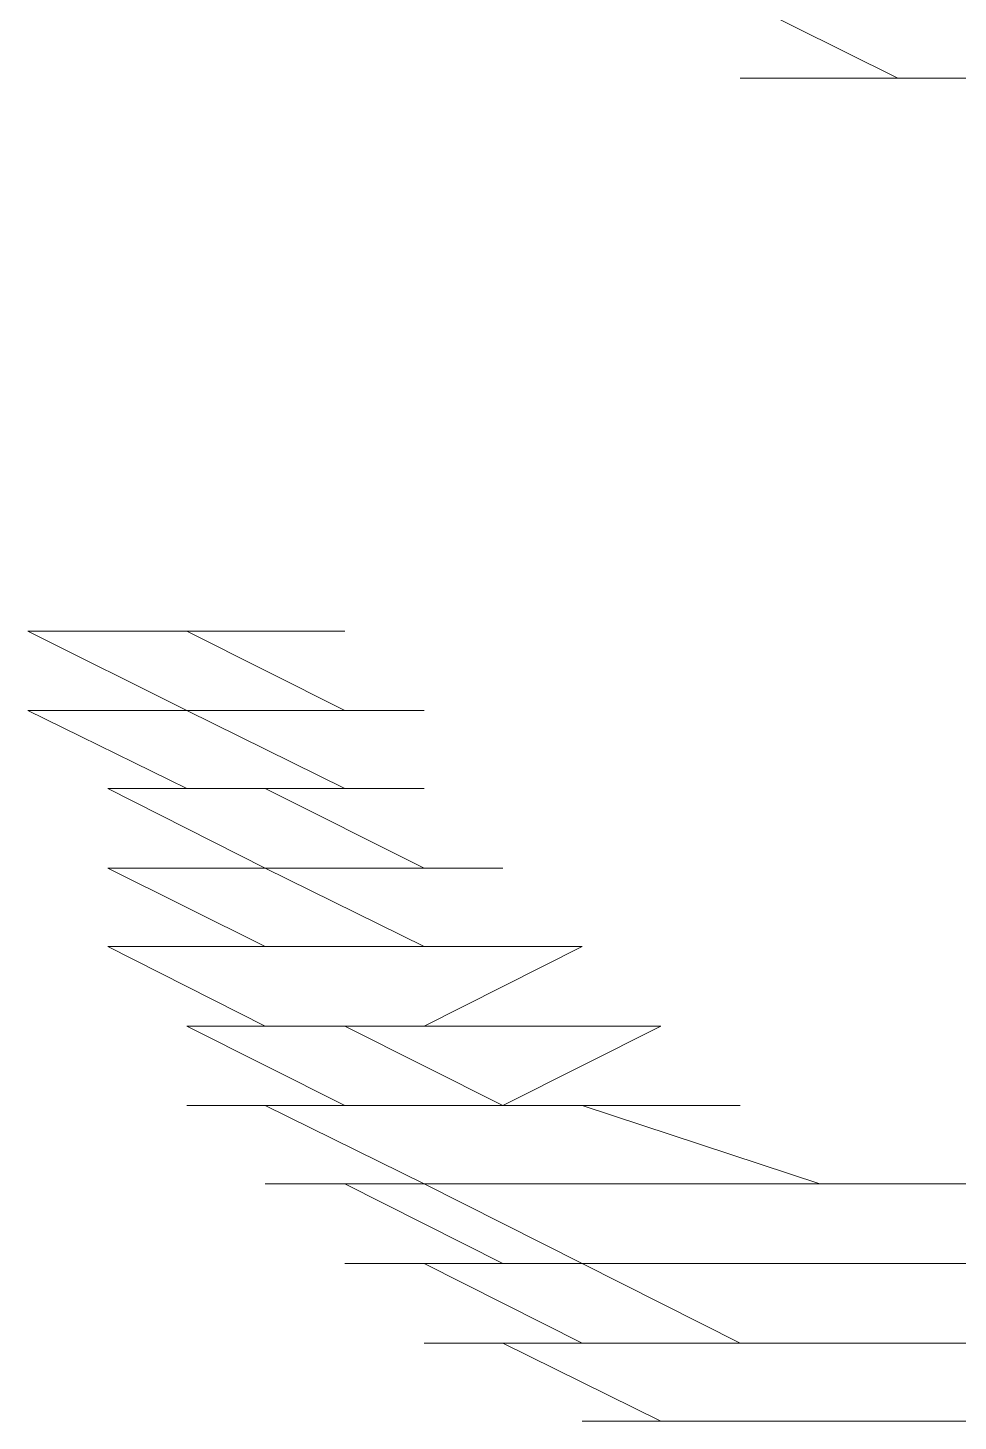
# Model space of a CAD drawing. Header units: millimetres. Extents: x 0 to 17945, y -132 to 1785.
# Drawn here: x 9940.221 to 9941.782, y 127.197 to 129.536 of the extents above; entities that cross this region are included whole.
import ezdxf

# ---------------------------------------------------------------- set-up
doc = ezdxf.new("R2010")
doc.units = ezdxf.units.MM

# ---------------------------------------------------------------- blocks, each defined once
blk = doc.blocks.new('TCR_GROWATT_40KTL3_X_FRONT')
at = {"color": 1, "lineweight": 9}
for points in [[(497.2387, 129.5835), (497.5035, 129.4515), (497.7687, 129.4515), (498.0335, 129.4515), (498.3005, 129.4515), (498.5645, 129.4515), (498.8296, 129.4515), (498.5645, 129.5835), (498.3005, 129.5835), (498.0335, 129.5835), (497.7687, 129.5835), (497.5035, 129.5835)], [(497.2387, 129.4515), (497.5035, 129.4515)], [(497.2387, 129.4515), (497.5035, 129.4515)], [(497.2387, 129.4515), (497.5035, 129.4515)], [(497.2387, 129.4515), (497.5035, 129.4515)], [(497.2387, 129.4515), (497.5035, 129.4515)], [(497.2387, 129.4515), (497.5035, 129.4515)], [(497.2387, 129.4515), (497.5035, 129.4515)], [(496.3106, 128.5234), (496.0436, 128.5234), (496.3106, 128.5234), (496.5755, 128.5234)], [(496.0436, 128.5234), (496.3106, 128.3902), (496.5755, 128.3902), (496.3106, 128.5234)], [(496.0436, 128.5234), (496.3106, 128.5234), (496.5755, 128.5234), (496.3106, 128.5234)], [(496.5755, 128.5234), (496.3106, 128.5234), (496.5755, 128.5234)], [(496.3106, 128.5234), (496.5755, 128.5234)], [(496.0436, 128.3902), (496.3106, 128.3902), (496.5755, 128.3902), (496.3106, 128.3902)], [(496.0436, 128.3902), (496.3106, 128.3902), (496.5755, 128.3902), (496.3106, 128.3902)], [(496.0436, 128.3902), (496.3106, 128.3902), (496.5755, 128.3902), (496.3106, 128.3902)], [(496.0436, 128.3902), (496.3106, 128.3902), (496.5755, 128.3902), (496.3106, 128.3902)], [(496.0436, 128.3902), (496.3106, 128.3902), (496.5755, 128.3902), (496.3106, 128.3902)], [(496.0436, 128.3902), (496.3106, 128.3902), (496.5755, 128.3902), (496.3106, 128.3902)], [(496.0436, 128.3902), (496.3106, 128.3902), (496.5755, 128.3902), (496.3106, 128.3902)], [(496.0436, 128.3902), (496.3106, 128.3902), (496.5755, 128.3902), (496.3106, 128.3902)], [(496.0436, 128.3902), (496.3106, 128.3902), (496.5755, 128.3902), (496.3106, 128.3902)], [(496.0436, 128.3902), (496.3106, 128.3902), (496.5755, 128.3902), (496.3106, 128.3902)], [(496.0436, 128.3902), (496.3106, 128.2591), (496.5755, 128.2591), (496.3106, 128.3902)], [(496.0436, 128.3902), (496.3106, 128.3902), (496.5755, 128.3902), (496.3106, 128.3902)], [(496.1777, 128.2591), (496.4417, 128.2591), (496.7086, 128.2591), (496.4417, 128.2591)], [(496.1777, 128.2591), (496.4417, 128.2591), (496.7086, 128.2591), (496.4417, 128.2591)], [(496.1777, 128.2591), (496.4417, 128.2591), (496.7086, 128.2591), (496.4417, 128.2591)], [(496.1777, 128.2591), (496.4417, 128.2591), (496.7086, 128.2591), (496.4417, 128.2591)], [(496.1777, 128.2591), (496.4417, 128.2591), (496.7086, 128.2591), (496.4417, 128.2591)], [(496.1777, 128.2591), (496.4417, 128.2591), (496.7086, 128.2591), (496.4417, 128.2591)], [(496.1777, 128.2591), (496.4417, 128.2591), (496.7086, 128.2591), (496.4417, 128.2591)], [(496.1777, 128.2591), (496.4417, 128.2591), (496.7086, 128.2591), (496.4417, 128.2591)], [(496.1777, 128.2591), (496.4417, 128.1253), (496.7086, 128.1253), (496.4417, 128.2591)], [(496.1777, 128.2591), (496.4417, 128.2591), (496.7086, 128.2591), (496.4417, 128.2591)], [(496.1777, 128.1253), (496.4417, 128.1253), (496.7086, 128.1253), (496.4417, 128.1253)], [(496.1777, 128.1253), (496.4417, 128.1253), (496.7086, 128.1253), (496.4417, 128.1253)], [(496.1777, 128.1253), (496.4417, 128.1253), (496.7086, 128.1253), (496.4417, 128.1253)], [(496.1777, 128.1253), (496.4417, 128.1253), (496.7086, 128.1253), (496.4417, 128.1253)], [(496.1777, 128.1253), (496.4417, 128.1253), (496.7086, 128.1253), (496.4417, 128.1253)], [(496.1777, 128.1253), (496.4417, 128.1253), (496.7086, 128.1253), (496.4417, 128.1253)], [(496.1777, 128.1253), (496.4417, 128.1253), (496.7086, 128.1253), (496.4417, 128.1253)], [(496.1777, 128.1253), (496.4417, 128.1253), (496.7086, 128.1253), (496.4417, 128.1253)], [(496.1777, 128.1253), (496.4417, 127.994), (496.7086, 127.994), (496.4417, 128.1253)], [(496.1777, 128.1253), (496.4417, 128.1253), (496.7086, 128.1253), (496.4417, 128.1253)], [(496.1777, 127.994), (496.4417, 127.994), (496.7086, 127.994), (496.4417, 127.994)], [(496.1777, 127.994), (496.4417, 127.994), (496.7086, 127.994), (496.4417, 127.994)], [(496.1777, 127.994), (496.4417, 127.994), (496.7086, 127.994), (496.4417, 127.994)], [(496.1777, 127.994), (496.4417, 127.994), (496.7086, 127.994), (496.4417, 127.994)], [(496.1777, 127.994), (496.4417, 127.994), (496.7086, 127.994), (496.4417, 127.994)], [(496.1777, 127.994), (496.4417, 127.994), (496.7086, 127.994), (496.4417, 127.994)], [(496.1777, 127.994), (496.4417, 127.994), (496.7086, 127.994), (496.4417, 127.994)], [(496.1777, 127.994), (496.4417, 127.994), (496.7086, 127.994), (496.4417, 127.994)], [(496.1777, 127.994), (496.4417, 127.994), (496.7086, 127.994), (496.4417, 127.994)], [(496.1777, 127.994), (496.4417, 127.994), (496.7086, 127.994), (496.4417, 127.994)], [(496.1777, 127.994), (496.4417, 127.994), (496.7086, 127.994), (496.9735, 127.994), (496.7086, 127.994), (496.4417, 127.994)], [(496.1777, 127.994), (496.4417, 127.994), (496.7086, 127.994), (496.9735, 127.994), (496.7086, 127.994), (496.4417, 127.994)], [(496.1777, 127.994), (496.4417, 127.8602), (496.7086, 127.8602), (496.9735, 127.8602), (496.7086, 127.8602), (496.4417, 127.8602)], [(496.1777, 127.994), (496.4417, 127.994), (496.7086, 127.994), (496.9735, 127.994), (496.7086, 127.8602), (496.4417, 127.8602)], [(496.3106, 127.8602), (496.5755, 127.8602), (496.8406, 127.8602), (496.5755, 127.8602)], [(496.3106, 127.8602), (496.5755, 127.8602), (496.8406, 127.8602), (496.5755, 127.8602)], [(496.3106, 127.8602), (496.5755, 127.8602), (496.8406, 127.8602), (496.5755, 127.8602)], [(496.3106, 127.8602), (496.5755, 127.8602), (496.8406, 127.8602), (496.5755, 127.8602)], [(496.3106, 127.8602), (496.5755, 127.8602), (496.8406, 127.8602), (496.5755, 127.8602)], [(496.3106, 127.8602), (496.5755, 127.8602), (496.8406, 127.8602), (496.5755, 127.8602)], [(496.3106, 127.8602), (496.5755, 127.8602), (496.8406, 127.8602), (496.5755, 127.8602)], [(496.3106, 127.8602), (496.5755, 127.8602), (496.8406, 127.8602), (496.5755, 127.8602)], [(496.3106, 127.8602), (496.5755, 127.8602), (496.8406, 127.8602), (496.5755, 127.8602)], [(496.3106, 127.8602), (496.5755, 127.8602), (496.8406, 127.8602), (497.1055, 127.8602), (496.8406, 127.8602), (496.5755, 127.8602)], [(496.3106, 127.8602), (496.5755, 127.8602), (496.8406, 127.8602), (497.1055, 127.8602), (496.8406, 127.8602), (496.5755, 127.8602)], [(496.3106, 127.8602), (496.5755, 127.8602), (496.8406, 127.8602), (497.1055, 127.8602), (496.8406, 127.8602), (496.5755, 127.8602)], [(496.3106, 127.8602), (496.5755, 127.7273), (496.8406, 127.7273), (497.1055, 127.7273), (496.8406, 127.7273), (496.5755, 127.8602)], [(496.3106, 127.8602), (496.5755, 127.8602), (496.8406, 127.8602), (497.1055, 127.8602), (496.8406, 127.7273), (496.5755, 127.8602)], [(496.3106, 127.7273), (496.5755, 127.7273), (496.8406, 127.7273), (497.1055, 127.7273), (496.8406, 127.7273), (496.5755, 127.7273)], [(496.3106, 127.7273), (496.5755, 127.7273), (496.8406, 127.7273), (497.1055, 127.7273), (496.8406, 127.7273), (496.5755, 127.7273)], [(496.3106, 127.7273), (496.5755, 127.7273), (496.8406, 127.7273), (497.1055, 127.7273), (496.8406, 127.7273), (496.5755, 127.7273)], [(496.3106, 127.7273), (496.5755, 127.7273), (496.8406, 127.7273), (497.1055, 127.7273), (496.8406, 127.7273), (496.5755, 127.7273)], [(496.3106, 127.7273), (496.5755, 127.7273), (496.8406, 127.7273), (497.1055, 127.7273), (496.8406, 127.7273), (496.5755, 127.7273)], [(496.3106, 127.7273), (496.5755, 127.7273), (496.9735, 127.7273), (497.2387, 127.7273), (496.9735, 127.7273), (496.7086, 127.7273), (496.4417, 127.7273)], [(496.3106, 127.7273), (496.5755, 127.7273), (496.8406, 127.7273), (497.1055, 127.7273), (496.7086, 127.7273), (496.4417, 127.7273)], [(496.3106, 127.7273), (496.5755, 127.7273), (496.8406, 127.7273), (497.1055, 127.7273), (496.8406, 127.7273), (496.5755, 127.7273)], [(496.3106, 127.7273), (496.5755, 127.7273), (496.8406, 127.7273), (497.1055, 127.7273), (496.8406, 127.7273), (496.4417, 127.7273)], [(496.3106, 127.7273), (496.5755, 127.7273), (496.8406, 127.7273), (497.1055, 127.7273), (496.8406, 127.7273), (496.4417, 127.7273)], [(496.4417, 127.7273), (496.7086, 127.7273), (496.9735, 127.7273), (497.2387, 127.7273), (496.9735, 127.7273), (496.7086, 127.7273)], [(496.4417, 127.7273), (496.7086, 127.7273), (496.9735, 127.7273), (497.2387, 127.7273), (496.9735, 127.7273), (496.7086, 127.7273)], [(496.4417, 127.7273), (496.7086, 127.7273), (496.9735, 127.7273), (497.2387, 127.7273), (496.9735, 127.7273), (496.7086, 127.7273)], [(496.4417, 127.7273), (496.7086, 127.7273), (496.9735, 127.7273), (497.2387, 127.7273), (496.9735, 127.7273), (496.7086, 127.7273)], [(496.4417, 127.7273), (496.7086, 127.7273), (496.9735, 127.7273), (497.2387, 127.7273), (496.9735, 127.7273), (496.7086, 127.7273)], [(496.4417, 127.7273), (496.7086, 127.7273), (496.9735, 127.7273), (497.2387, 127.7273), (496.9735, 127.7273), (496.7086, 127.7273)], [(496.4417, 127.5953), (496.7086, 127.5953), (497.1055, 127.5953), (497.3724, 127.5953), (497.1055, 127.5953), (496.8406, 127.5953), (496.5755, 127.5953)], [(496.4417, 127.5953), (496.7086, 127.5953), (496.9735, 127.5953), (497.2387, 127.5953), (496.8406, 127.5953), (496.5755, 127.5953)], [(496.4417, 127.5953), (496.7086, 127.5953), (497.1055, 127.5953), (497.3724, 127.5953), (497.1055, 127.5953), (496.7086, 127.5953)], [(496.4417, 127.5953), (496.7086, 127.5953), (496.9735, 127.5953), (497.2387, 127.5953), (497.5035, 127.5953), (497.2387, 127.5953), (496.9735, 127.5953), (496.7086, 127.5953)], [(496.4417, 127.5953), (496.7086, 127.5953), (496.9735, 127.5953), (497.2387, 127.5953), (497.5035, 127.5953), (497.2387, 127.5953), (496.9735, 127.5953), (496.7086, 127.5953)], [(496.4417, 127.5953), (496.7086, 127.5953), (496.9735, 127.5953), (497.2387, 127.5953), (497.5035, 127.5953), (497.1055, 127.5953), (496.7086, 127.5953)], [(496.4417, 127.5953), (496.7086, 127.5953), (496.9735, 127.5953), (497.3724, 127.5953), (496.9735, 127.5953), (496.5755, 127.5953)], [(496.4417, 127.5953), (496.8406, 127.5953), (497.2387, 127.5953), (497.5035, 127.5953), (497.2387, 127.5953), (496.9735, 127.5953), (496.5755, 127.5953)], [(496.4417, 127.5953), (496.7086, 127.5953), (496.9735, 127.5953), (497.2387, 127.5953), (497.6364, 127.5953), (498.0335, 127.5953), (498.3005, 127.5953), (498.5645, 127.5953), (498.8296, 127.5953), (498.5645, 127.5953), (498.3005, 127.5953), (498.0335, 127.5953), (497.6364, 127.5953), (497.2387, 127.5953), (496.9735, 127.5953), (496.7086, 127.5953)], [(496.4417, 127.5953), (496.7086, 127.5953), (496.9735, 127.5953), (497.2387, 127.5953), (497.6364, 127.5953), (498.0335, 127.5953), (498.3005, 127.5953), (498.5645, 127.5953), (498.8296, 127.5953), (498.5645, 127.5953), (498.1667, 127.5953), (497.6364, 127.5953), (497.1055, 127.5953), (496.8406, 127.5953), (496.5755, 127.5953)], [(496.4417, 127.5953), (496.7086, 127.5953), (496.9735, 127.5953), (497.2387, 127.5953), (497.6364, 127.5953), (498.0335, 127.5953), (498.4316, 127.5953), (498.6967, 127.5953), (498.4316, 127.5953), (498.1667, 127.5953), (497.6364, 127.5953), (497.2387, 127.5953), (496.9735, 127.5953), (496.7086, 127.5953)], [(496.4417, 127.5953), (496.7086, 127.5953), (496.9735, 127.5953), (497.2387, 127.5953), (497.6364, 127.5953), (498.0335, 127.5953), (498.4316, 127.5953), (498.6967, 127.5953), (498.4316, 127.5953), (498.1667, 127.5953), (497.6364, 127.5953), (497.2387, 127.5953), (496.9735, 127.5953), (496.7086, 127.5953)], [(496.4417, 127.5953), (496.7086, 127.5953), (496.9735, 127.5953), (497.2387, 127.5953), (497.6364, 127.5953), (498.0335, 127.5953), (498.4316, 127.5953), (498.6967, 127.5953), (498.3005, 127.5953), (498.0335, 127.5953), (497.6364, 127.5953), (497.2387, 127.5953), (496.9735, 127.5953), (496.7086, 127.5953)], [(496.4417, 127.5953), (496.7086, 127.5953), (497.1055, 127.5953), (497.6364, 127.5953), (498.0335, 127.5953), (498.3005, 127.5953), (498.5645, 127.5953), (498.3005, 127.5953), (498.0335, 127.5953), (497.6364, 127.5953), (497.2387, 127.5953), (496.9735, 127.5953), (496.7086, 127.5953)], [(496.4417, 127.5953), (496.7086, 127.5953), (496.9735, 127.5953), (497.2387, 127.5953), (497.6364, 127.5953), (498.0335, 127.5953), (498.3005, 127.5953), (498.5645, 127.5953), (498.3005, 127.5953), (498.0335, 127.5953), (497.6364, 127.5953), (497.2387, 127.5953), (496.9735, 127.5953), (496.7086, 127.5953)], [(496.5755, 127.5953), (496.8406, 127.5953), (497.1055, 127.5953), (497.6364, 127.5953), (498.0335, 127.5953), (498.3005, 127.5953), (498.5645, 127.5953), (498.3005, 127.4621), (498.0335, 127.4621), (497.6364, 127.4621), (497.2387, 127.4621), (496.9735, 127.4621), (496.7086, 127.5953)], [(496.5755, 127.4621), (496.8406, 127.4621), (497.1055, 127.4621), (497.6364, 127.4621), (498.0335, 127.4621), (498.3005, 127.4621), (498.5645, 127.4621), (498.3005, 127.4621), (497.9016, 127.4621), (497.6364, 127.4621), (497.2387, 127.4621), (496.9735, 127.4621), (496.7086, 127.4621)], [(496.5755, 127.4621), (496.8406, 127.4621), (497.2387, 127.4621), (497.6364, 127.4621), (498.0335, 127.4621), (498.3005, 127.4621), (498.5645, 127.4621), (498.3005, 127.4621), (497.9016, 127.4621), (497.6364, 127.4621), (497.2387, 127.4621), (496.9735, 127.4621), (496.7086, 127.4621)], [(496.5755, 127.4621), (496.8406, 127.4621), (497.1055, 127.4621), (497.6364, 127.4621), (497.9016, 127.4621), (498.1667, 127.4621), (498.4316, 127.4621), (498.1667, 127.4621), (497.9016, 127.4621), (497.6364, 127.4621), (497.2387, 127.4621), (496.8406, 127.4621)], [(496.5755, 127.4621), (496.8406, 127.4621), (497.1055, 127.4621), (497.6364, 127.4621), (498.0335, 127.4621), (498.3005, 127.4621), (498.5645, 127.4621), (498.3005, 127.4621), (497.9016, 127.4621), (497.6364, 127.4621), (497.2387, 127.4621), (496.8406, 127.4621)], [(496.7086, 127.4621), (496.9735, 127.4621), (497.2387, 127.4621), (497.6364, 127.4621), (497.9016, 127.4621), (498.1667, 127.4621), (498.4316, 127.4621), (498.1667, 127.4621), (497.9016, 127.4621), (497.6364, 127.4621), (497.2387, 127.4621), (496.9735, 127.4621)], [(496.7086, 127.4621), (496.9735, 127.4621), (497.2387, 127.4621), (497.6364, 127.4621), (497.9016, 127.4621), (498.1667, 127.4621), (498.4316, 127.4621), (498.1667, 127.4621), (497.9016, 127.4621), (497.6364, 127.4621), (497.2387, 127.4621), (496.9735, 127.4621)], [(496.7086, 127.4621), (496.9735, 127.4621), (497.2387, 127.4621), (497.6364, 127.4621), (497.9016, 127.4621), (498.1667, 127.4621), (498.4316, 127.4621), (498.1667, 127.4621), (497.9016, 127.4621), (497.6364, 127.4621), (497.2387, 127.4621), (496.9735, 127.4621)], [(496.7086, 127.4621), (496.9735, 127.3284), (497.2387, 127.3284), (497.6364, 127.3284), (497.9016, 127.3284), (498.1667, 127.3284), (498.4316, 127.3284), (498.1667, 127.3284), (497.9016, 127.3284), (497.5035, 127.3284), (497.2387, 127.3284), (496.9735, 127.4621)], [(496.7086, 127.4621), (496.9735, 127.4621), (497.2387, 127.4621), (497.6364, 127.4621), (497.9016, 127.4621), (498.1667, 127.4621), (498.4316, 127.4621), (498.1667, 127.3284), (497.9016, 127.3284), (497.5035, 127.3284), (497.2387, 127.3284), (496.9735, 127.4621)], [(496.7086, 127.3284), (496.9735, 127.3284), (497.2387, 127.3284), (497.6364, 127.3284), (497.9016, 127.3284), (498.1667, 127.3284), (498.4316, 127.3284), (498.1667, 127.3284), (497.9016, 127.3284), (497.6364, 127.3284), (497.2387, 127.3284), (496.9735, 127.3284)], [(496.7086, 127.3284), (496.9735, 127.3284), (497.2387, 127.3284), (497.6364, 127.3284), (497.9016, 127.3284), (498.1667, 127.3284), (498.4316, 127.3284), (498.1667, 127.3284), (497.9016, 127.3284), (497.6364, 127.3284), (497.2387, 127.3284), (496.9735, 127.3284)], [(496.8406, 127.3284), (497.1055, 127.3284), (497.3724, 127.3284), (497.6364, 127.3284), (497.9016, 127.3284), (498.1667, 127.3284), (498.4316, 127.3284), (498.1667, 127.3284), (497.9016, 127.3284), (497.6364, 127.3284), (497.2387, 127.3284), (496.9735, 127.3284)], [(496.8406, 127.3284), (497.1055, 127.3284), (497.6364, 127.3284), (497.9016, 127.3284), (498.1667, 127.3284), (498.4316, 127.3284), (498.1667, 127.3284), (497.9016, 127.3284), (497.6364, 127.3284), (497.2387, 127.3284), (496.9735, 127.3284)], [(496.8406, 127.3284), (497.1055, 127.3284), (497.3724, 127.3284), (497.6364, 127.3284), (497.9016, 127.3284), (498.1667, 127.3284), (498.4316, 127.3284), (498.1667, 127.3284), (497.9016, 127.3284), (497.6364, 127.3284), (497.3724, 127.3284), (497.1055, 127.3284)], [(496.8406, 127.3284), (497.1055, 127.3284), (497.3724, 127.3284), (497.6364, 127.3284), (497.9016, 127.3284), (498.1667, 127.3284), (497.9016, 127.3284), (497.5035, 127.3284), (497.2387, 127.3284), (496.9735, 127.3284)], [(496.8406, 127.3284), (497.1055, 127.3284), (497.3724, 127.3284), (497.6364, 127.3284), (497.9016, 127.3284), (498.1667, 127.3284), (497.9016, 127.3284), (497.5035, 127.3284), (497.2387, 127.3284), (496.9735, 127.3284)], [(496.8406, 127.3284), (497.1055, 127.3284), (497.3724, 127.3284), (497.6364, 127.3284), (497.9016, 127.3284), (498.1667, 127.3284), (497.9016, 127.3284), (497.6364, 127.3284), (497.3724, 127.3284), (497.1055, 127.3284)], [(496.8406, 127.3284), (497.1055, 127.1973), (497.3724, 127.1973), (497.6364, 127.1973), (497.9016, 127.1973), (498.1667, 127.1973), (497.9016, 127.3284), (497.5035, 127.3284), (497.2387, 127.3284), (496.9735, 127.3284)], [(496.8406, 127.3284), (497.1055, 127.3284), (497.3724, 127.3284), (497.6364, 127.3284), (497.9016, 127.3284), (498.1667, 127.3284), (497.9016, 127.3284), (497.5035, 127.3284), (497.2387, 127.3284), (496.9735, 127.3284)], [(496.9735, 127.1973), (497.2387, 127.1973), (497.6364, 127.1973), (497.9016, 127.1973), (498.1667, 127.1973), (497.9016, 127.1973), (497.6364, 127.1973), (497.3724, 127.1973), (497.1055, 127.1973)], [(496.9735, 127.1973), (497.2387, 127.1973), (497.6364, 127.1973), (497.9016, 127.1973), (498.1667, 127.1973), (497.9016, 127.1973), (497.6364, 127.1973), (497.3724, 127.1973), (497.1055, 127.1973)], [(496.9735, 127.1973), (497.2387, 127.1973), (497.6364, 127.1973), (498.0335, 127.1973), (497.7687, 127.1973), (497.5035, 127.1973), (497.1055, 127.1973)], [(496.9735, 127.1973), (497.2387, 127.1973), (497.6364, 127.1973), (497.9016, 127.1973), (498.1667, 127.1973), (497.7687, 127.1973), (497.5035, 127.1973), (497.1055, 127.1973)], [(496.9735, 127.1973), (497.2387, 127.1973), (497.6364, 127.1973), (498.0335, 127.1973), (497.7687, 127.1973), (497.3724, 127.1973), (497.1055, 127.1973)], [(496.9735, 127.1973), (497.2387, 127.1973), (497.6364, 127.1973), (498.0335, 127.1973), (497.7687, 127.1973), (497.3724, 127.1973), (497.1055, 127.1973)], [(497.1055, 127.1973), (497.3724, 127.1973), (497.6364, 127.1973), (497.9016, 127.1973), (497.5035, 127.1973), (497.2387, 127.1973)], [(497.1055, 127.1973), (497.3724, 127.1973), (497.6364, 127.1973), (498.0335, 127.1973), (497.7687, 127.1973), (497.5035, 127.1973), (497.2387, 127.1973)], [(497.1055, 127.1973), (497.3724, 127.1973), (497.6364, 127.1973), (497.9016, 127.1973), (497.6364, 127.1973), (497.3724, 127.1973)], [(497.1055, 127.1973), (497.3724, 127.1973), (497.6364, 127.1973), (497.9016, 127.1973), (497.6364, 127.1973), (497.3724, 127.1973)], [(497.1055, 127.1973), (497.3724, 127.1973), (497.6364, 127.1973), (497.9016, 127.1973), (497.5035, 127.1973), (497.2387, 127.1973)], [(497.1055, 127.1973), (497.3724, 127.1973), (497.6364, 127.1973), (497.9016, 127.1973), (497.5035, 127.1973), (497.2387, 127.1973)], [(497.1055, 127.1973), (497.3724, 127.1973), (497.6364, 127.1973), (497.9016, 127.1973), (497.6364, 127.1973), (497.3724, 127.1973)], [(497.1055, 127.1973), (497.3724, 127.1973), (497.6364, 127.1973), (497.9016, 127.1973), (497.6364, 127.1973), (497.3724, 127.1973)], [(497.2387, 127.1973), (497.5035, 127.1973), (497.7687, 127.1973), (497.5035, 127.1973)], [(497.2387, 127.1973), (497.5035, 127.1973), (497.7687, 127.1973), (498.0335, 127.1973), (497.7687, 127.1973), (497.5035, 127.1973)], [(497.2387, 127.1973), (497.5035, 127.1973), (497.7687, 127.1973), (497.5035, 127.1973)], [(497.2387, 127.1973), (497.5035, 127.1973), (497.7687, 127.1973), (497.5035, 127.1973)], [(497.2387, 127.1973), (497.5035, 127.1973), (497.7687, 127.1973), (497.5035, 127.1973)], [(497.2387, 127.1973), (497.5035, 127.1973), (497.7687, 127.1973), (497.5035, 127.1973)], [(497.3724, 127.1973), (497.6364, 127.1973), (497.9016, 127.1973), (497.6364, 127.1973)], [(497.3724, 127.1973), (497.6364, 127.1973), (497.9016, 127.1973), (497.6364, 127.1973)], [(497.3724, 127.1973), (497.6364, 127.1973)], [(497.3724, 127.1973), (497.6364, 127.1973), (497.9016, 127.1973), (497.5035, 127.1973)], [(497.3724, 127.1973), (497.6364, 127.1973)], [(497.3724, 127.1973), (497.6364, 127.1973)], [(497.3724, 127.1973), (497.6364, 127.1973)], [(497.3724, 127.1973), (497.6364, 127.1973)], [(497.5035, 127.1973), (497.7687, 127.1973)]]:
    blk.add_lwpolyline(points, close=True, dxfattribs=at)
for points in [[(497.2387, 129.4515), (497.5035, 129.4515), (497.6364, 129.4515)], [(497.6364, 129.4515), (497.3724, 129.4515), (497.2387, 129.4515)], [(497.2387, 129.4515), (497.5035, 129.4515), (497.6364, 129.4515)], [(497.5035, 129.4515), (497.2387, 129.4515)], [(497.2387, 129.4515), (497.5035, 129.4515)], [(497.5035, 129.4515), (497.2387, 129.4515)], [(497.2387, 129.4515), (497.5035, 129.4515)], [(497.5035, 129.4515), (497.2387, 129.4515)], [(496.0436, 128.3902), (496.3106, 128.3902), (496.5755, 128.3902), (496.7086, 128.3902)], [(496.7086, 128.3902), (496.4417, 128.3902), (496.1777, 128.3902), (496.0436, 128.3902)], [(496.0436, 128.3902), (496.3106, 128.3902), (496.5755, 128.3902), (496.7086, 128.3902)], [(496.7086, 128.3902), (496.4417, 128.3902), (496.1777, 128.3902), (496.0436, 128.3902)], [(496.0436, 128.3902), (496.3106, 128.3902), (496.5755, 128.3902), (496.7086, 128.3902)], [(496.7086, 128.3902), (496.4417, 128.3902), (496.1777, 128.3902), (496.0436, 128.3902)], [(496.0436, 128.3902), (496.3106, 128.3902), (496.5755, 128.3902), (496.7086, 128.3902)], [(496.7086, 128.3902), (496.4417, 128.3902), (496.1777, 128.3902), (496.0436, 128.3902)], [(496.1777, 128.2591), (496.4417, 128.2591), (496.7086, 128.2591)], [(496.7086, 128.2591), (496.4417, 128.2591), (496.1777, 128.2591)], [(496.1777, 128.2591), (496.4417, 128.2591), (496.7086, 128.2591)], [(496.7086, 128.2591), (496.4417, 128.2591), (496.1777, 128.2591)], [(496.1777, 128.2591), (496.4417, 128.2591), (496.7086, 128.2591)], [(496.7086, 128.2591), (496.4417, 128.2591), (496.1777, 128.2591)], [(496.1777, 128.2591), (496.4417, 128.2591), (496.7086, 128.2591)], [(496.7086, 128.2591), (496.4417, 128.2591), (496.1777, 128.2591)], [(496.1777, 128.2591), (496.4417, 128.2591), (496.7086, 128.2591)], [(496.7086, 128.2591), (496.4417, 128.2591), (496.1777, 128.2591)], [(496.1777, 128.2591), (496.4417, 128.2591), (496.7086, 128.2591)], [(496.7086, 128.2591), (496.4417, 128.2591), (496.1777, 128.2591)], [(496.1777, 128.1253), (496.4417, 128.1253), (496.7086, 128.1253), (496.8406, 128.1253)], [(496.8406, 128.1253), (496.5755, 128.1253), (496.3106, 128.1253), (496.1777, 128.1253)], [(496.1777, 128.1253), (496.4417, 128.1253), (496.7086, 128.1253), (496.8406, 128.1253)], [(496.8406, 128.1253), (496.5755, 128.1253), (496.3106, 128.1253), (496.1777, 128.1253)], [(496.1777, 128.1253), (496.4417, 128.1253), (496.7086, 128.1253), (496.8406, 128.1253)], [(496.8406, 128.1253), (496.5755, 128.1253), (496.3106, 128.1253), (496.1777, 128.1253)], [(496.1777, 128.1253), (496.4417, 128.1253), (496.7086, 128.1253), (496.8406, 128.1253)], [(496.8406, 128.1253), (496.5755, 128.1253), (496.3106, 128.1253), (496.1777, 128.1253)], [(496.1777, 127.994), (496.4417, 127.994), (496.7086, 127.994), (496.8406, 127.994)], [(496.8406, 127.994), (496.5755, 127.994), (496.3106, 127.994), (496.1777, 127.994)], [(496.1777, 127.994), (496.4417, 127.994), (496.7086, 127.994), (496.8406, 127.994)], [(496.8406, 127.994), (496.5755, 127.994), (496.3106, 127.994), (496.1777, 127.994)], [(496.1777, 127.994), (496.4417, 127.994), (496.7086, 127.994), (496.8406, 127.994)], [(496.8406, 127.994), (496.5755, 127.994), (496.3106, 127.994), (496.1777, 127.994)], [(496.1777, 127.994), (496.4417, 127.994), (496.7086, 127.994), (496.8406, 127.994)], [(496.8406, 127.994), (496.5755, 127.994), (496.3106, 127.994), (496.1777, 127.994)], [(496.3106, 127.8602), (496.5755, 127.8602), (496.8406, 127.8602), (496.9735, 127.8602)], [(496.9735, 127.8602), (496.7086, 127.8602), (496.4417, 127.8602), (496.3106, 127.8602)], [(496.3106, 127.8602), (496.5755, 127.8602), (496.8406, 127.8602), (496.9735, 127.8602)], [(496.9735, 127.8602), (496.7086, 127.8602), (496.4417, 127.8602), (496.3106, 127.8602)], [(496.3106, 127.8602), (496.5755, 127.8602), (496.8406, 127.8602), (496.9735, 127.8602)], [(496.9735, 127.8602), (496.7086, 127.8602), (496.4417, 127.8602), (496.3106, 127.8602)], [(496.3106, 127.8602), (496.5755, 127.8602), (496.8406, 127.8602), (496.9735, 127.8602)], [(496.9735, 127.8602), (496.7086, 127.8602), (496.4417, 127.8602), (496.3106, 127.8602)], [(496.3106, 127.8602), (496.5755, 127.8602), (496.8406, 127.8602), (496.9735, 127.8602)], [(496.9735, 127.8602), (496.7086, 127.8602), (496.4417, 127.8602), (496.3106, 127.8602)], [(496.3106, 127.8602), (496.5755, 127.8602), (496.8406, 127.8602), (496.9735, 127.8602)], [(496.9735, 127.8602), (496.7086, 127.8602), (496.4417, 127.8602), (496.3106, 127.8602)], [(496.3106, 127.8602), (496.5755, 127.8602), (496.8406, 127.8602), (496.9735, 127.8602)], [(496.9735, 127.8602), (496.7086, 127.8602), (496.4417, 127.8602), (496.3106, 127.8602)], [(496.3106, 127.8602), (496.5755, 127.8602), (496.8406, 127.8602), (497.1055, 127.8602)], [(497.1055, 127.8602), (496.8406, 127.8602), (496.5755, 127.8602), (496.3106, 127.8602)], [(496.3106, 127.8602), (496.5755, 127.8602), (496.8406, 127.8602), (497.1055, 127.8602)], [(497.1055, 127.8602), (496.8406, 127.8602), (496.5755, 127.8602), (496.3106, 127.8602)], [(496.3106, 127.8602), (496.5755, 127.8602), (496.8406, 127.8602), (497.1055, 127.8602)], [(497.1055, 127.8602), (496.8406, 127.8602), (496.5755, 127.8602), (496.3106, 127.8602)], [(496.3106, 127.7273), (496.5755, 127.7273), (496.8406, 127.7273), (497.1055, 127.7273)], [(497.1055, 127.7273), (496.8406, 127.7273), (496.5755, 127.7273), (496.3106, 127.7273)], [(496.3106, 127.7273), (496.5755, 127.7273), (496.8406, 127.7273), (497.1055, 127.7273)], [(497.1055, 127.7273), (496.8406, 127.7273), (496.5755, 127.7273), (496.3106, 127.7273)], [(496.3106, 127.7273), (496.5755, 127.7273), (496.8406, 127.7273), (497.1055, 127.7273)], [(497.1055, 127.7273), (496.8406, 127.7273), (496.5755, 127.7273), (496.3106, 127.7273)], [(496.3106, 127.7273), (496.5755, 127.7273), (496.8406, 127.7273), (497.1055, 127.7273), (497.2387, 127.7273)], [(497.1055, 127.7273), (496.7086, 127.7273), (496.4417, 127.7273), (496.3106, 127.7273)], [(496.3106, 127.7273), (496.5755, 127.7273), (496.9735, 127.7273), (497.2387, 127.7273)], [(497.1055, 127.7273), (496.7086, 127.7273), (496.4417, 127.7273), (496.3106, 127.7273)], [(496.3106, 127.7273), (496.5755, 127.7273), (496.8406, 127.7273), (497.1055, 127.7273), (497.2387, 127.7273)], [(497.2387, 127.7273), (496.9735, 127.7273), (496.5755, 127.7273), (496.3106, 127.7273)], [(496.4417, 127.7273), (496.7086, 127.7273), (496.9735, 127.7273), (497.2387, 127.7273)], [(497.2387, 127.7273), (496.9735, 127.7273), (496.7086, 127.7273), (496.4417, 127.7273)], [(496.4417, 127.7273), (496.7086, 127.5953), (496.9735, 127.5953), (497.2387, 127.5953), (497.3724, 127.5953)], [(497.3724, 127.5953), (496.9735, 127.7273), (496.7086, 127.7273), (496.4417, 127.7273)], [(496.4417, 127.5953), (496.7086, 127.5953), (496.9735, 127.5953), (497.2387, 127.5953), (497.3724, 127.5953)], [(497.3724, 127.5953), (496.9735, 127.5953), (496.7086, 127.5953), (496.4417, 127.5953)], [(496.4417, 127.5953), (496.7086, 127.5953), (496.9735, 127.5953), (497.2387, 127.5953), (497.3724, 127.5953)], [(497.3724, 127.5953), (496.9735, 127.5953), (496.7086, 127.5953), (496.4417, 127.5953)], [(496.4417, 127.5953), (496.7086, 127.5953), (496.9735, 127.5953), (497.2387, 127.5953), (497.3724, 127.5953)], [(497.3724, 127.5953), (497.1055, 127.5953), (496.7086, 127.5953), (496.4417, 127.5953)], [(496.4417, 127.5953), (496.7086, 127.5953), (496.9735, 127.5953), (497.3724, 127.5953), (497.5035, 127.5953)], [(497.5035, 127.5953), (497.1055, 127.5953), (496.7086, 127.5953), (496.4417, 127.5953)], [(496.4417, 127.5953), (496.8406, 127.5953), (497.2387, 127.5953), (497.5035, 127.5953)], [(497.5035, 127.5953), (497.2387, 127.5953), (496.9735, 127.5953), (496.5755, 127.5953), (496.4417, 127.5953)], [(496.4417, 127.5953), (496.8406, 127.5953), (497.2387, 127.5953), (497.5035, 127.5953)], [(497.5035, 127.5953), (497.2387, 127.5953), (496.9735, 127.5953), (496.5755, 127.5953), (496.4417, 127.5953)], [(496.4417, 127.5953), (496.7086, 127.5953), (496.9735, 127.5953), (497.2387, 127.5953), (497.6364, 127.5953), (498.0335, 127.5953), (498.3005, 127.5953), (498.5645, 127.5953), (498.8296, 127.5953)], [(498.8296, 127.5953), (498.5645, 127.5953), (498.3005, 127.5953), (498.0335, 127.5953), (497.6364, 127.5953), (497.2387, 127.5953), (496.9735, 127.5953), (496.7086, 127.5953), (496.4417, 127.5953)], [(496.4417, 127.5953), (496.7086, 127.5953), (496.9735, 127.5953), (497.2387, 127.5953), (497.6364, 127.5953), (498.0335, 127.5953), (498.4316, 127.5953), (498.6967, 127.5953)], [(498.6967, 127.5953), (498.4316, 127.5953), (498.1667, 127.5953), (497.6364, 127.5953), (497.1055, 127.5953), (496.8406, 127.5953), (496.5755, 127.5953), (496.4417, 127.5953)], [(496.4417, 127.5953), (496.7086, 127.5953), (496.9735, 127.5953), (497.2387, 127.5953), (497.6364, 127.5953), (498.0335, 127.5953), (498.3005, 127.5953), (498.5645, 127.5953), (498.6967, 127.5953)], [(498.6967, 127.5953), (498.3005, 127.5953), (498.0335, 127.5953), (497.6364, 127.5953), (497.2387, 127.5953), (496.9735, 127.5953), (496.7086, 127.5953), (496.4417, 127.5953)], [(496.5755, 127.5953), (496.8406, 127.4621), (497.2387, 127.4621), (497.6364, 127.4621), (498.0335, 127.4621), (498.3005, 127.4621), (498.5645, 127.4621), (498.6967, 127.4621)], [(498.6967, 127.4621), (498.4316, 127.4621), (498.1667, 127.4621), (497.6364, 127.4621), (497.2387, 127.4621), (496.9735, 127.4621), (496.7086, 127.5953), (496.5755, 127.5953)], [(496.5755, 127.4621), (496.8406, 127.4621), (497.1055, 127.4621), (497.6364, 127.4621), (498.0335, 127.4621), (498.3005, 127.4621), (498.5645, 127.4621)], [(498.5645, 127.4621), (498.3005, 127.4621), (498.0335, 127.4621), (497.6364, 127.4621), (497.2387, 127.4621), (496.9735, 127.4621), (496.7086, 127.4621), (496.5755, 127.4621)], [(496.5755, 127.4621), (496.8406, 127.4621), (497.1055, 127.4621), (497.6364, 127.4621), (498.0335, 127.4621), (498.3005, 127.4621), (498.5645, 127.4621)], [(498.5645, 127.4621), (498.3005, 127.4621), (498.0335, 127.4621), (497.6364, 127.4621), (497.2387, 127.4621), (496.9735, 127.4621), (496.7086, 127.4621), (496.5755, 127.4621)], [(496.7086, 127.4621), (496.9735, 127.4621), (497.2387, 127.4621), (497.6364, 127.4621), (497.9016, 127.4621), (498.1667, 127.4621), (498.4316, 127.4621), (498.5645, 127.4621)], [(498.5645, 127.4621), (498.3005, 127.4621), (497.9016, 127.4621), (497.6364, 127.4621), (497.2387, 127.4621), (496.9735, 127.4621), (496.7086, 127.4621)], [(496.7086, 127.4621), (496.9735, 127.4621), (497.2387, 127.4621), (497.6364, 127.4621), (497.9016, 127.4621), (498.1667, 127.4621), (498.4316, 127.4621)], [(498.4316, 127.4621), (498.1667, 127.4621), (497.9016, 127.4621), (497.6364, 127.4621), (497.2387, 127.4621), (496.9735, 127.4621), (496.7086, 127.4621)], [(496.7086, 127.4621), (496.9735, 127.4621), (497.2387, 127.4621), (497.6364, 127.4621), (497.9016, 127.4621), (498.1667, 127.4621), (498.4316, 127.4621)], [(498.4316, 127.4621), (498.1667, 127.4621), (497.9016, 127.4621), (497.6364, 127.4621), (497.2387, 127.4621), (496.9735, 127.4621), (496.7086, 127.4621)], [(496.8406, 127.3284), (497.1055, 127.3284), (497.3724, 127.3284), (497.6364, 127.3284), (497.9016, 127.3284), (498.1667, 127.3284), (498.3005, 127.3284)], [(498.3005, 127.3284), (498.0335, 127.3284), (497.6364, 127.3284), (497.3724, 127.3284), (497.1055, 127.3284), (496.8406, 127.3284)], [(496.8406, 127.3284), (497.1055, 127.3284), (497.3724, 127.3284), (497.6364, 127.3284), (497.9016, 127.3284), (498.1667, 127.3284), (498.3005, 127.3284)], [(498.3005, 127.3284), (498.0335, 127.3284), (497.6364, 127.3284), (497.3724, 127.3284), (497.1055, 127.3284), (496.8406, 127.3284)], [(497.1055, 127.1973), (497.3724, 127.1973), (497.6364, 127.1973), (498.0335, 127.1973), (498.1667, 127.1973)], [(498.1667, 127.1973), (497.7687, 127.1973), (497.3724, 127.1973), (497.1055, 127.1973)], [(497.1055, 127.1973), (497.3724, 127.1973), (497.6364, 127.1973), (498.0335, 127.1973), (498.1667, 127.1973)], [(498.1667, 127.1973), (497.7687, 127.1973), (497.3724, 127.1973), (497.1055, 127.1973)]]:
    blk.add_lwpolyline(points, dxfattribs=at)

msp = doc.modelspace()

# ---------------------------------------------------------------- block references
msp.add_blockref('TCR_GROWATT_40KTL3_X_FRONT', (9444.1773, 0))

doc.saveas('drawing.dxf')
